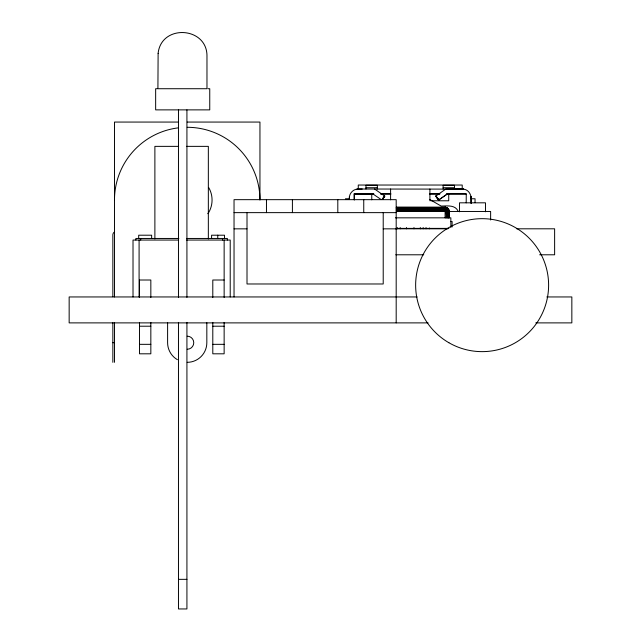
<?xml version="1.0" encoding="UTF-8"?>
<svg xmlns="http://www.w3.org/2000/svg" width="641" height="641" viewBox="0 0 641 641"><rect width="100%" height="100%" fill="white"/><g stroke="black" fill="none" stroke-linecap="round" stroke-linejoin="round"><path stroke-width="0.96" d="M382.268 199.135L383.951 196.739M382.381 199.207L384.616 196.018M382.469 199.271L384.768 196.122M382.581 199.351L384.816 196.162L374.616 189.015M207.78 213.685L208.734 212.451A24.847 24.847 0 0 0 208.734 187.605M114.483 231.978L114.058 232.282A3.846 3.846 0 0 0 112.848 234.838L112.848 296.767M435.672 196.162L445.872 189.015L463.611 189.127C470.262 190 472.217 197.596 471.151 203.269L471.039 196.547L471.111 203.125M447.25 194.023L438.58 200.072L435.72 196.122L438.46 200.152L447.25 194.023L448.732 193.886M448.732 189.015L463.611 189.127L358.271 189.015C353.175 188.903 348.84 193.71 349.337 198.758L345.443 198.758M356.877 189.127L362.261 189.015M157.317 88.722L155.651 88.722L155.651 109.875L209.751 109.875L209.751 88.722L208.077 88.722M178.254 122.062L114.483 122.062L114.483 296.951M187.22 122.062L259.95 122.062L259.95 200.024A72.729 72.729 0 0 0 187.22 127.295M178.647 146.364L154.882 146.364L154.882 238.949M186.555 146.364L208.341 146.364L208.341 238.949M365.987 187.717L377.357 187.717M443.131 187.717L454.501 187.717M354.209 199.84L354.209 193.886L373.735 193.886M380.674 193.886L390.593 193.886M429.895 193.886L439.814 193.886M446.753 193.886L466.271 193.886L466.191 202.844M373.735 193.967L354.297 193.967L354.297 199.888M380.674 193.967L391.034 193.967M429.454 193.967L439.814 193.967M446.753 193.967L466.191 193.967M471.151 198.758L475.045 198.758L475.045 202.66M430.888 200.785L448.732 200.785L448.732 193.967M448.972 217.836C449.133 214.551 450.23 207.564 445.094 207.275L396.306 207.275L445.799 207.339C450.559 208.261 449.213 214.527 449.221 217.836C449.445 214.463 450.311 207.46 445.094 207.275L445.094 217.836M396.306 207.524L446.505 207.524M396.306 207.828L447.162 207.828M396.306 208.245L447.747 208.245M396.306 208.75L448.259 208.75M396.306 209.343L448.668 209.343M396.306 209.992L448.972 209.992M396.306 210.689L449.157 210.689M396.306 211.402L449.221 211.402M448.948 211.466L490.629 211.466L490.629 219.999M234.037 212.636L396.186 212.636M395.393 217.836L450.847 217.836L450.847 227.435M450.487 221.498L452.113 221.498L452.113 226.978M396.05 228.388L448.892 228.388M395.753 228.805L447.915 228.805M516.654 228.805L554.625 228.805L554.625 254.789L539.642 254.789M234.037 228.845L247.009 228.845M383.214 228.845L396.186 228.845M178.863 238.46L135.868 238.46L135.868 240.055M186.603 238.46L227.363 238.46L227.363 240.055M178.623 240.055L133.016 240.055L133.016 296.951M186.603 240.055L230.215 240.055L230.215 296.951M395.753 254.789L423.733 254.789M224.142 280.013L212.796 280.013L212.796 297.488M417.139 296.951L69.156 296.951L69.156 322.888L428.124 322.888M546.805 296.951L571.844 296.951L571.844 322.888L535.788 322.888M139.498 326.213L150.835 326.213M212.796 326.213L224.142 326.213M112.848 342.711L114.483 342.711M139.498 344.337L150.835 344.337M212.796 344.337L224.142 344.337M178.47 579.344L186.924 579.344M354.209 193.886L372.862 193.903L381.227 199.591M458.555 189.015L463.611 189.127L454.501 189.015L454.501 185.281L443.131 185.281L443.131 189.015M371.756 193.886L372.862 193.903M457.778 189.015L463.611 189.127L458.387 189.015M458.027 189.015L463.611 189.127M445.815 217.836C447.226 216.265 444.726 208.029 445.767 207.339M446.505 217.836L446.424 209.992L445.094 207.275L447.394 208.245L448.452 209.992L448.668 217.836M447.162 217.836C446.36 214.951 448.804 209.006 445.094 207.275C449.814 208.045 447.947 214.839 448.259 217.836M445.094 207.275C449.413 208.453 447.162 214.951 447.747 217.836M429.895 199.567L441.144 206.065C446.793 206.049 454.958 204.607 457.995 210.945M437.787 198.245L438.901 199.848M436.537 196.739L438.773 199.936M435.872 196.018L438.668 200.008M485.485 211.81L485.485 202.82L459.501 202.82L459.501 211.81M462.217 189.015L462.217 185.033L358.271 185.033L358.271 189.015M429.895 189.015L429.895 200.785M429.374 227.996L429.326 228.805M426.033 227.587L426.033 228.805M423.164 227.587L423.164 228.805M420.296 227.587L420.296 228.805M413.974 227.587L413.974 228.805M406.514 227.587L406.514 228.805M400.192 227.587L400.192 228.805M397.324 227.587L397.324 228.805M396.186 322.888L396.186 199.663L234.037 199.663L234.037 296.951M390.593 189.015L390.593 199.816M383.214 212.636L383.214 283.979L247.009 283.979L247.009 212.636M377.357 189.015L377.357 185.281L365.987 185.281L365.987 189.015M371.756 193.967L371.756 199.816M363.751 199.663L363.751 212.636M337.807 199.663L337.807 212.636M292.408 199.663L292.408 212.636M266.464 199.663L266.464 212.636M224.51 238.46L224.51 235.207L211.586 235.207L211.594 238.46M224.142 240.055L224.142 297.488M224.142 322.399L224.142 353.808L212.796 353.808L212.796 322.399M222.515 238.46L222.515 240.055M217.756 235.207L217.756 238.46M206.827 322.744L206.827 342.711A19.615 19.615 0 0 1 187.22 362.325M186.924 109.875L186.924 297.384M186.924 322.383L186.924 608.95L178.47 608.95L178.47 322.383M178.47 109.875L178.47 297.384M167.605 322.744L167.605 342.711A19.615 19.615 0 0 0 177.413 359.697M151.637 238.46L151.637 235.207L138.688 235.207L138.696 238.46M150.835 297.488L150.835 280.013L139.498 280.013L139.498 297.488M150.835 322.399L150.835 353.808L139.498 353.808L139.498 322.399M140.708 238.46L140.708 240.055M139.089 240.055L139.089 296.951M114.483 322.76L114.483 362.325M112.848 322.735L112.848 362.325M114.483 200.024A72.729 72.729 0 0 1 178.222 127.855M187.22 336.172A6.538 6.538 0 0 1 193.758 342.711A6.538 6.538 0 0 1 187.22 349.249M349.449 196.547L349.425 199.447L349.449 196.547M158.119 53.379L157.91 88.722L206.971 88.722L206.971 56.584C207.724 26.666 161.276 23.621 158.119 53.379M448.884 342.727A66.48 66.48 0 0 0 548.608 285.149A66.48 66.48 0 0 0 448.884 227.579A66.48 66.48 0 0 0 448.884 342.727"/></g></svg>
